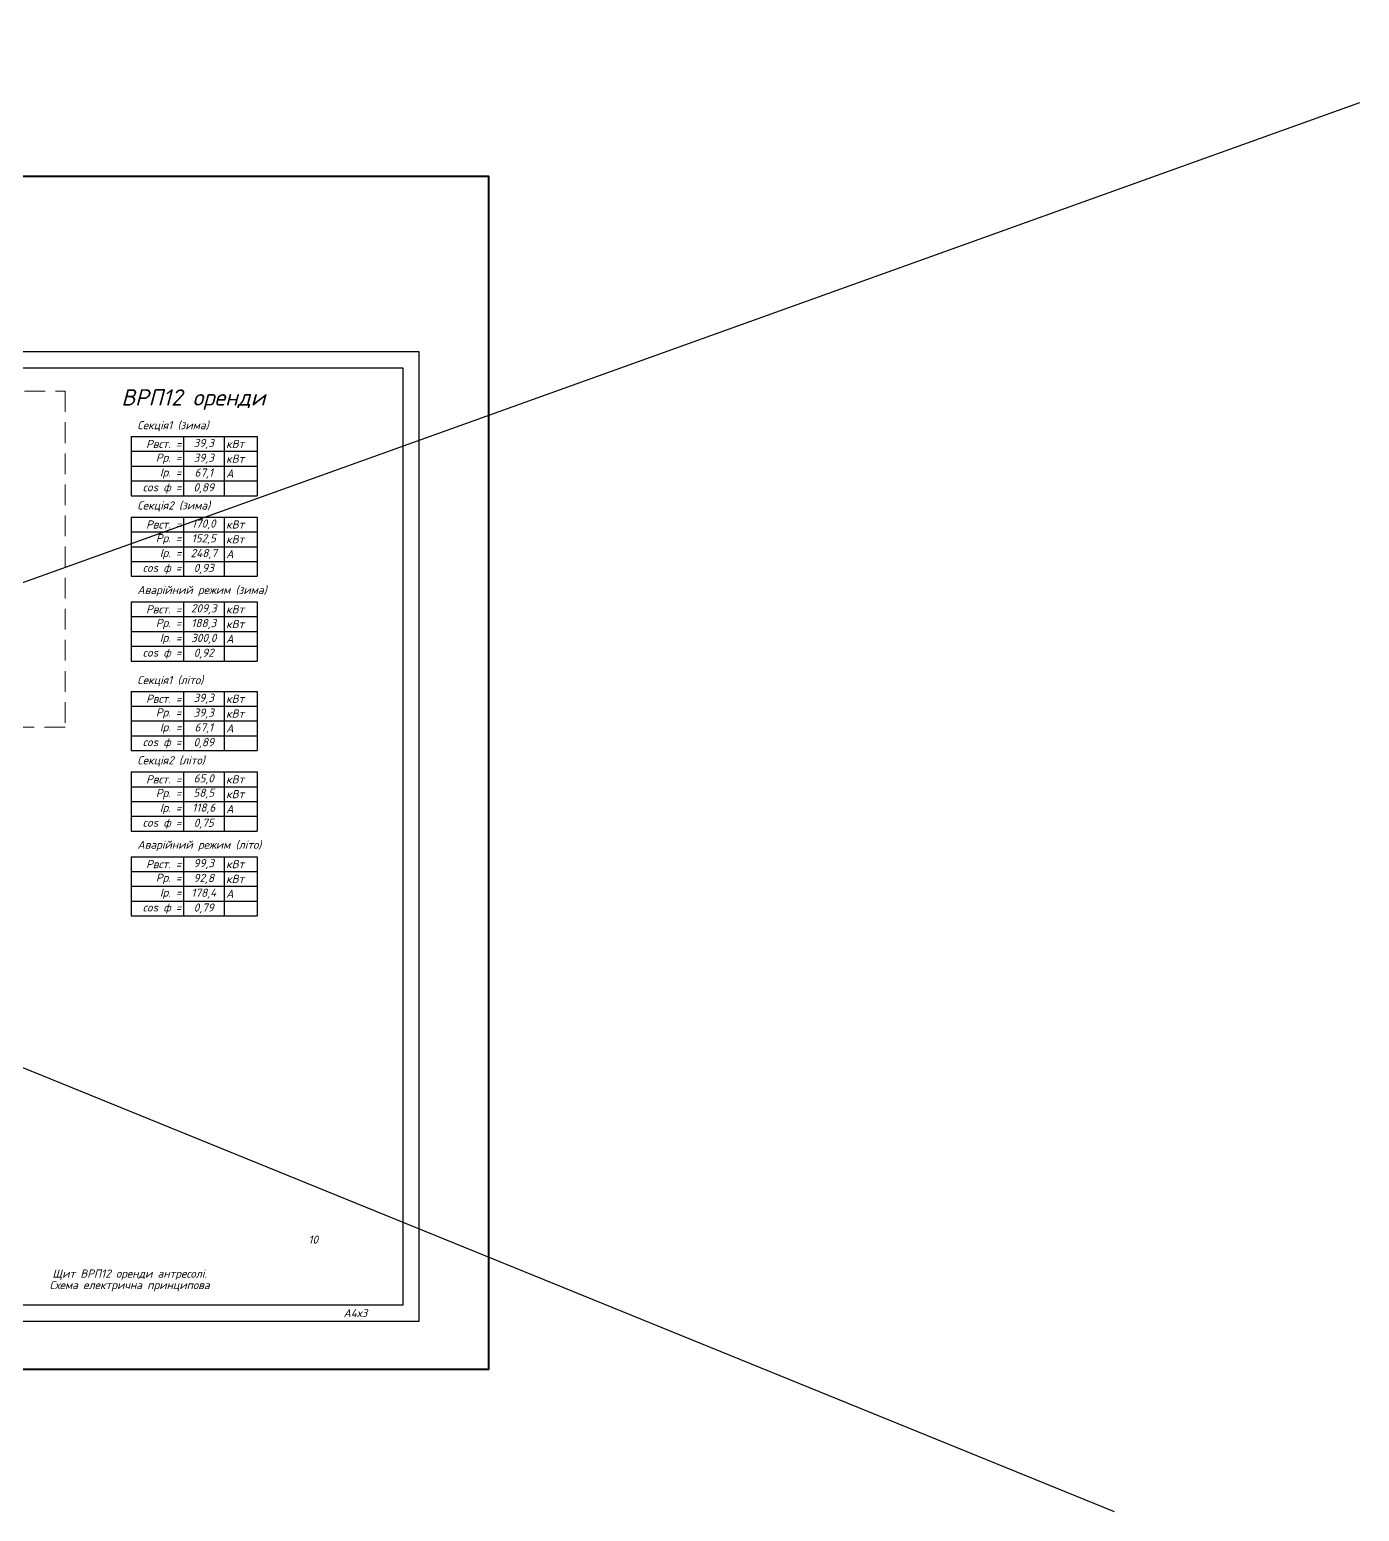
# Model space of a CAD drawing. Header units: millimetres. Extents: x -122434 to 1506205, y -201405 to 386015.
# Drawn here: x 1465467 to 1506205, y 340625 to 386015 of the extents above; entities that cross this region are included whole.
import ezdxf
from ezdxf.enums import TextEntityAlignment as Align

# ---------------------------------------------------------------- set-up
doc = ezdxf.new("R2010")
doc.units = ezdxf.units.MM
doc.linetypes.add('DASHED', pattern=[9.525, 6.35, -3.175])
doc.layers.add('Рамка внешняя', color=4, linetype='Continuous', lineweight=30, plot=False)
doc.layers.add('Схема', color=7, linetype='Continuous')
doc.styles.add('GOST 2.304', font='isocpeui.ttf')
doc.styles.add('ГОСТ 2.304', font='isocpeui.ttf')
doc.styles.add('СГЕНЕРИР_СТИЛЬ_7', font='isocpeui.ttf')

# ---------------------------------------------------------------- blocks, each defined once
blk = doc.blocks.new('*T121')
at = {"color": 0, "lineweight": -2, "transparency": 16777216}
for p, q in [((0, 0), (1600, 0)), ((0, 0), (0, -1813)), ((1600, 0), (1600, -1813)), ((2850, 0), (3860, 0)), ((2850, 0), (2850, -1813)), ((3860, 0), (3860, -1813)), ((0, -453), (3860, -453)), ((0, -907), (3860, -907)), ((0, -1360), (3860, -1360)), ((0, -1813), (3860, -1813))]:
    blk.add_line(p, q, dxfattribs=at)
at = {"color": 0, "linetype": 'ByBlock', "lineweight": -2, "transparency": 16777216}
blk.add_line((1600, 0), (2850, 0), dxfattribs=at)
at = {"color": 0, "transparency": 16777216, "char_height": 250, "style": 'ГОСТ 2.304'}
for s, insert, width, attachment_point in [('Рвст. =', (1540, -227), 1480, 6), ('39,3', (2225, -227), 1130, 5), ('кВт', (2910, -227), 890, 4), ('Рр. =', (1540, -680), 1480, 6), ('39,3', (2225, -680), 1130, 5), ('кВт', (2910, -680), 890, 4), ('Ір. =', (1540, -1133), 1480, 6), ('67,1', (2225, -1133), 1130, 5), ('А', (2910, -1133), 890, 4), ('сos ф =', (1540, -1587), 1480, 6), ('0,89', (2225, -1587), 1130, 5)]:
    blk.add_mtext(s, dxfattribs=dict(at, insert=insert, width=width, attachment_point=attachment_point))
blk = doc.blocks.new('*T122')
at = {"color": 0, "lineweight": -2, "transparency": 16777216}
for p, q in [((0, 0), (1600, 0)), ((0, 0), (0, -1813)), ((1600, 0), (1600, -1813)), ((2850, 0), (3860, 0)), ((2850, 0), (2850, -1813)), ((3860, 0), (3860, -1813)), ((0, -453), (3860, -453)), ((0, -907), (3860, -907)), ((0, -1360), (3860, -1360)), ((0, -1813), (3860, -1813))]:
    blk.add_line(p, q, dxfattribs=at)
at = {"color": 0, "linetype": 'ByBlock', "lineweight": -2, "transparency": 16777216}
blk.add_line((1600, 0), (2850, 0), dxfattribs=at)
at = {"color": 0, "transparency": 16777216, "char_height": 250, "style": 'ГОСТ 2.304'}
for s, insert, width, attachment_point in [('Рвст. =', (1540, -227), 1480, 6), ('170,0', (2225, -227), 1130, 5), ('кВт', (2910, -227), 890, 4), ('Рр. =', (1540, -680), 1480, 6), ('152,5', (2225, -680), 1130, 5), ('кВт', (2910, -680), 890, 4), ('Ір. =', (1540, -1133), 1480, 6), ('248,7', (2225, -1133), 1130, 5), ('А', (2910, -1133), 890, 4), ('сos ф =', (1540, -1587), 1480, 6), ('0,93', (2225, -1587), 1130, 5)]:
    blk.add_mtext(s, dxfattribs=dict(at, insert=insert, width=width, attachment_point=attachment_point))
blk = doc.blocks.new('*T123')
at = {"color": 0, "lineweight": -2, "transparency": 16777216}
for p, q in [((0, 0), (1600, 0)), ((0, 0), (0, -1813)), ((1600, 0), (1600, -1813)), ((2850, 0), (3860, 0)), ((2850, 0), (2850, -1813)), ((3860, 0), (3860, -1813)), ((0, -453), (3860, -453)), ((0, -907), (3860, -907)), ((0, -1360), (3860, -1360)), ((0, -1813), (3860, -1813))]:
    blk.add_line(p, q, dxfattribs=at)
at = {"color": 0, "linetype": 'ByBlock', "lineweight": -2, "transparency": 16777216}
blk.add_line((1600, 0), (2850, 0), dxfattribs=at)
at = {"color": 0, "transparency": 16777216, "char_height": 250, "style": 'ГОСТ 2.304'}
for s, insert, width, attachment_point in [('Рвст. =', (1540, -227), 1480, 6), ('209,3', (2225, -227), 1130, 5), ('кВт', (2910, -227), 890, 4), ('Рр. =', (1540, -680), 1480, 6), ('188,3', (2225, -680), 1130, 5), ('кВт', (2910, -680), 890, 4), ('Ір. =', (1540, -1133), 1480, 6), ('300,0', (2225, -1133), 1130, 5), ('А', (2910, -1133), 890, 4), ('сos ф =', (1540, -1587), 1480, 6), ('0,92', (2225, -1587), 1130, 5)]:
    blk.add_mtext(s, dxfattribs=dict(at, insert=insert, width=width, attachment_point=attachment_point))
blk = doc.blocks.new('*T124')
at = {"color": 0, "lineweight": -2, "transparency": 16777216}
for p, q in [((0, 0), (1600, 0)), ((0, 0), (0, -1813)), ((1600, 0), (1600, -1813)), ((2850, 0), (3860, 0)), ((2850, 0), (2850, -1360)), ((3860, 0), (3860, -1813)), ((0, -453), (3860, -453)), ((0, -907), (3860, -907)), ((0, -1360), (3860, -1360)), ((0, -1813), (3860, -1813))]:
    blk.add_line(p, q, dxfattribs=at)
at = {"color": 0, "linetype": 'ByBlock', "lineweight": -2, "transparency": 16777216}
for p, q in [((1600, 0), (2850, 0)), ((2850, -1360), (2850, -1813))]:
    blk.add_line(p, q, dxfattribs=at)
at = {"color": 0, "transparency": 16777216, "char_height": 250, "style": 'ГОСТ 2.304'}
for s, insert, width, attachment_point in [('Рвст. =', (1540, -227), 1480, 6), ('39,3', (2225, -227), 1130, 5), ('кВт', (2910, -227), 890, 4), ('Рр. =', (1540, -680), 1480, 6), ('39,3', (2225, -680), 1130, 5), ('кВт', (2910, -680), 890, 4), ('Ір. =', (1540, -1133), 1480, 6), ('67,1', (2225, -1133), 1130, 5), ('А', (2910, -1133), 890, 4), ('сos ф =', (1540, -1587), 1480, 6), ('0,89', (2225, -1587), 1130, 5)]:
    blk.add_mtext(s, dxfattribs=dict(at, insert=insert, width=width, attachment_point=attachment_point))
blk = doc.blocks.new('*T125')
at = {"color": 0, "lineweight": -2, "transparency": 16777216}
for p, q in [((0, 0), (1600, 0)), ((0, 0), (0, -1813)), ((1600, 0), (1600, -1813)), ((2850, 0), (3860, 0)), ((2850, 0), (2850, -1813)), ((3860, 0), (3860, -1813)), ((0, -453), (3860, -453)), ((0, -907), (3860, -907)), ((0, -1360), (3860, -1360)), ((0, -1813), (3860, -1813))]:
    blk.add_line(p, q, dxfattribs=at)
at = {"color": 0, "linetype": 'ByBlock', "lineweight": -2, "transparency": 16777216}
blk.add_line((1600, 0), (2850, 0), dxfattribs=at)
at = {"color": 0, "transparency": 16777216, "char_height": 250, "style": 'ГОСТ 2.304'}
for s, insert, width, attachment_point in [('Рвст. =', (1540, -227), 1480, 6), ('65,0', (2225, -227), 1130, 5), ('кВт', (2910, -227), 890, 4), ('Рр. =', (1540, -680), 1480, 6), ('58,5', (2225, -513), 1130, 2), ('кВт', (2910, -680), 890, 4), ('Ір. =', (1540, -1133), 1480, 6), ('118,6', (2225, -967), 1130, 2), ('А', (2910, -1133), 890, 4), ('сos ф =', (1540, -1587), 1480, 6), ('0,75', (2225, -1587), 1130, 5)]:
    blk.add_mtext(s, dxfattribs=dict(at, insert=insert, width=width, attachment_point=attachment_point))
blk = doc.blocks.new('*T126')
at = {"color": 0, "lineweight": -2, "transparency": 16777216}
for p, q in [((0, 0), (1600, 0)), ((0, 0), (0, -1813)), ((1600, 0), (1600, -1813)), ((2850, 0), (3860, 0)), ((2850, 0), (2850, -1813)), ((3860, 0), (3860, -1813)), ((0, -453), (3860, -453)), ((0, -907), (3860, -907)), ((0, -1360), (3860, -1360)), ((0, -1813), (3860, -1813))]:
    blk.add_line(p, q, dxfattribs=at)
at = {"color": 0, "linetype": 'ByBlock', "lineweight": -2, "transparency": 16777216}
blk.add_line((1600, 0), (2850, 0), dxfattribs=at)
at = {"color": 0, "transparency": 16777216, "char_height": 250, "style": 'ГОСТ 2.304'}
for s, insert, width, attachment_point in [('Рвст. =', (1540, -227), 1480, 6), ('99,3', (2225, -227), 1130, 5), ('кВт', (2910, -227), 890, 4), ('Рр. =', (1540, -680), 1480, 6), ('92,8', (2225, -680), 1130, 5), ('кВт', (2910, -680), 890, 4), ('Ір. =', (1540, -1133), 1480, 6), ('178,4', (2225, -1133), 1130, 5), ('А', (2910, -1133), 890, 4), ('сos ф =', (1540, -1587), 1480, 6), ('0,79', (2225, -1587), 1130, 5)]:
    blk.add_mtext(s, dxfattribs=dict(at, insert=insert, width=width, attachment_point=attachment_point))
blk = doc.blocks.new('Рамка А4х3')
at = {"lineweight": 40}
for p, q in [((4.94, 90), (4.94, 155)), ((4.94, 155), (19.94, 155)), ((9.94, 155), (9.94, 90)), ((9.94, 145), (19.94, 145)), ((9.94, 130), (19.94, 130)), ((9.94, 110), (19.94, 110)), ((19.94, 90), (4.94, 90))]:
    blk.add_line(p, q, dxfattribs=at)
at = {"lineweight": 25}
blk.add_line((14.94, 90), (14.94, 155), dxfattribs=at)
at = {"linetype": 'Continuous', "lineweight": 60}
for p, q in [((8, 5), (8, 90)), ((8, 90), (20, 90)), ((8, 90), (20, 90)), ((13, 5), (13, 90)), ((8, 65), (20, 65)), ((8, 30), (20, 30)), ((20, 5), (8, 5))]:
    blk.add_line(p, q, dxfattribs=at)
at = {"lineweight": 30, "ltscale": 100}
blk.add_lwpolyline([(20, 5), (625, 5), (625, 292), (20, 292)], close=True, dxfattribs=at)
at = {"layer": 'Рамка внешняя', "ltscale": 100}
blk.add_lwpolyline([(0, 0), (630, 0), (630, 297), (0, 297)], close=True, dxfattribs=at)
at = {"linetype": 'Continuous', "lineweight": 25, "style": 'СГЕНЕРИР_СТИЛЬ_7'}
for s, width, p in [('Погоджено', 0.8, (7.44, 101.27)), ('Зам. інв. №', 0.8, (10.5, 77.5)), ('Інв. № ор.', 0.7, (10.5, 17.5))]:
    blk.add_text(s, height=3, rotation=90, dxfattribs=dict(at, width=width)).set_placement(p, align=Align.MIDDLE_CENTER)
blk.add_text('Підпис і дата', height=3, rotation=90, dxfattribs=at).set_placement((10.5, 47.5), align=Align.MIDDLE_CENTER)
at = {"layer": 'Схема', "linetype": 'Continuous', "style": 'ГОСТ 2.304'}
blk.add_text('А4х3', height=2.5, dxfattribs=at).set_placement((606.77, 1.24))
blk = doc.blocks.new('A$C442E4698')
at = {"xscale": 100, "yscale": 100, "zscale": 100}
blk.add_blockref('Рамка А4х3', (0, 0), dxfattribs=at)

msp = doc.modelspace()

# ---------------------------------------------------------------- linework, layer by layer
at = {"color": 1}
for points in [[(1387068, 386015), (1498689, 340625)], [(1506205, 383778), (1388668, 341584)]]:
    msp.add_lwpolyline(points, dxfattribs=at)
at = {"color": 3, "lineweight": 40}
msp.add_lwpolyline([(1413104, 381522), (1479529, 381522), (1479529, 344972), (1413104, 344972)], close=True, dxfattribs=at)
at = {"linetype": 'DASHED', "lineweight": 18, "ltscale": 100}
msp.add_lwpolyline([(1421496, 374940), (1466558, 374940), (1466558, 364643), (1421496, 364643)], close=True, dxfattribs=at)

# ---------------------------------------------------------------- block references
at = {"color": 1, "lineweight": 35}
msp.add_blockref('A$C442E4698', (1414406, 346450), dxfattribs=at)
for name, p in [('*T121', (1468577, 373551)), ('*T122', (1468577, 371084)), ('*T123', (1468577, 368486)), ('*T124', (1468577, 365745)), ('*T125', (1468577, 363277)), ('*T126', (1468577, 360680))]:
    msp.add_blockref(name, p)

# ---------------------------------------------------------------- texts
at = {"color": 0, "lineweight": 40, "style": 'GOST 2.304'}
msp.add_text('ВРП12 оренди', height=500, dxfattribs=at).set_placement((1468277, 374499))
at = {"ltscale": 100, "char_height": 250, "attachment_point": 1, "style": 'ГОСТ 2.304'}
for s, insert in [('Секція1 (зима)', (1468767, 374024)), ('Секція2 (зима)', (1468767, 371565)), ('Аварійний режим (зима)', (1468767, 368977)), ('Секція1 (літо)', (1468767, 366218)), ('Секція2 (літо)', (1468767, 363759)), ('Аварійний режим (літо)', (1468767, 361171))]:
    msp.add_mtext_dynamic_manual_height_columns(s, width=4941.25, gutter_width=1250, heights=[0], dxfattribs=dict(at, insert=insert))
at = {"linetype": 'Continuous', "lineweight": 25, "char_height": 250, "attachment_point": 5, "line_spacing_factor": 0.84, "style": 'GOST 2.304'}
for s, insert, width in [('{\\C7;10}', (1474156, 348950), 1500), ('\\pi250;Щит ВРП12 оренди антресолі. \\PСхема електрична принципова', (1468406, 347700), 7000)]:
    msp.add_mtext(s, dxfattribs=dict(at, insert=insert, width=width))

doc.saveas('drawing.dxf')
